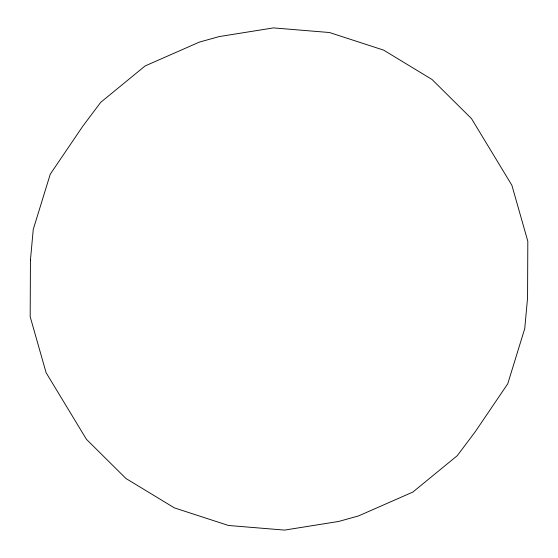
<?xml version="1.0" encoding="UTF-8"?>
<svg xmlns="http://www.w3.org/2000/svg" width="558" height="558" viewBox="0 0 558 558"><rect width="100%" height="100%" fill="white"/><g stroke="black" fill="none" stroke-linecap="round" stroke-linejoin="round"><path stroke-width="0.84" d="M30.432 260.119L30.181 316.721L46.119 372.737L86.455 439.334L125.941 478.492L174.382 507.878L228.48 525.476L284.552 530.1L338.762 521.43L358.585 515.906L412.864 492.065L457.267 455.684L475.137 431.885L507.738 383.806L524.75 328.578L527.568 297.881L527.819 241.279L511.881 185.263L471.545 118.666L432.059 79.508L383.618 50.122L329.52 32.524L273.448 27.9L219.238 36.57L199.415 42.094L145.136 65.935L100.733 102.316L82.863 126.115L50.262 174.194L33.25 229.422L30.432 260.119"/></g></svg>
